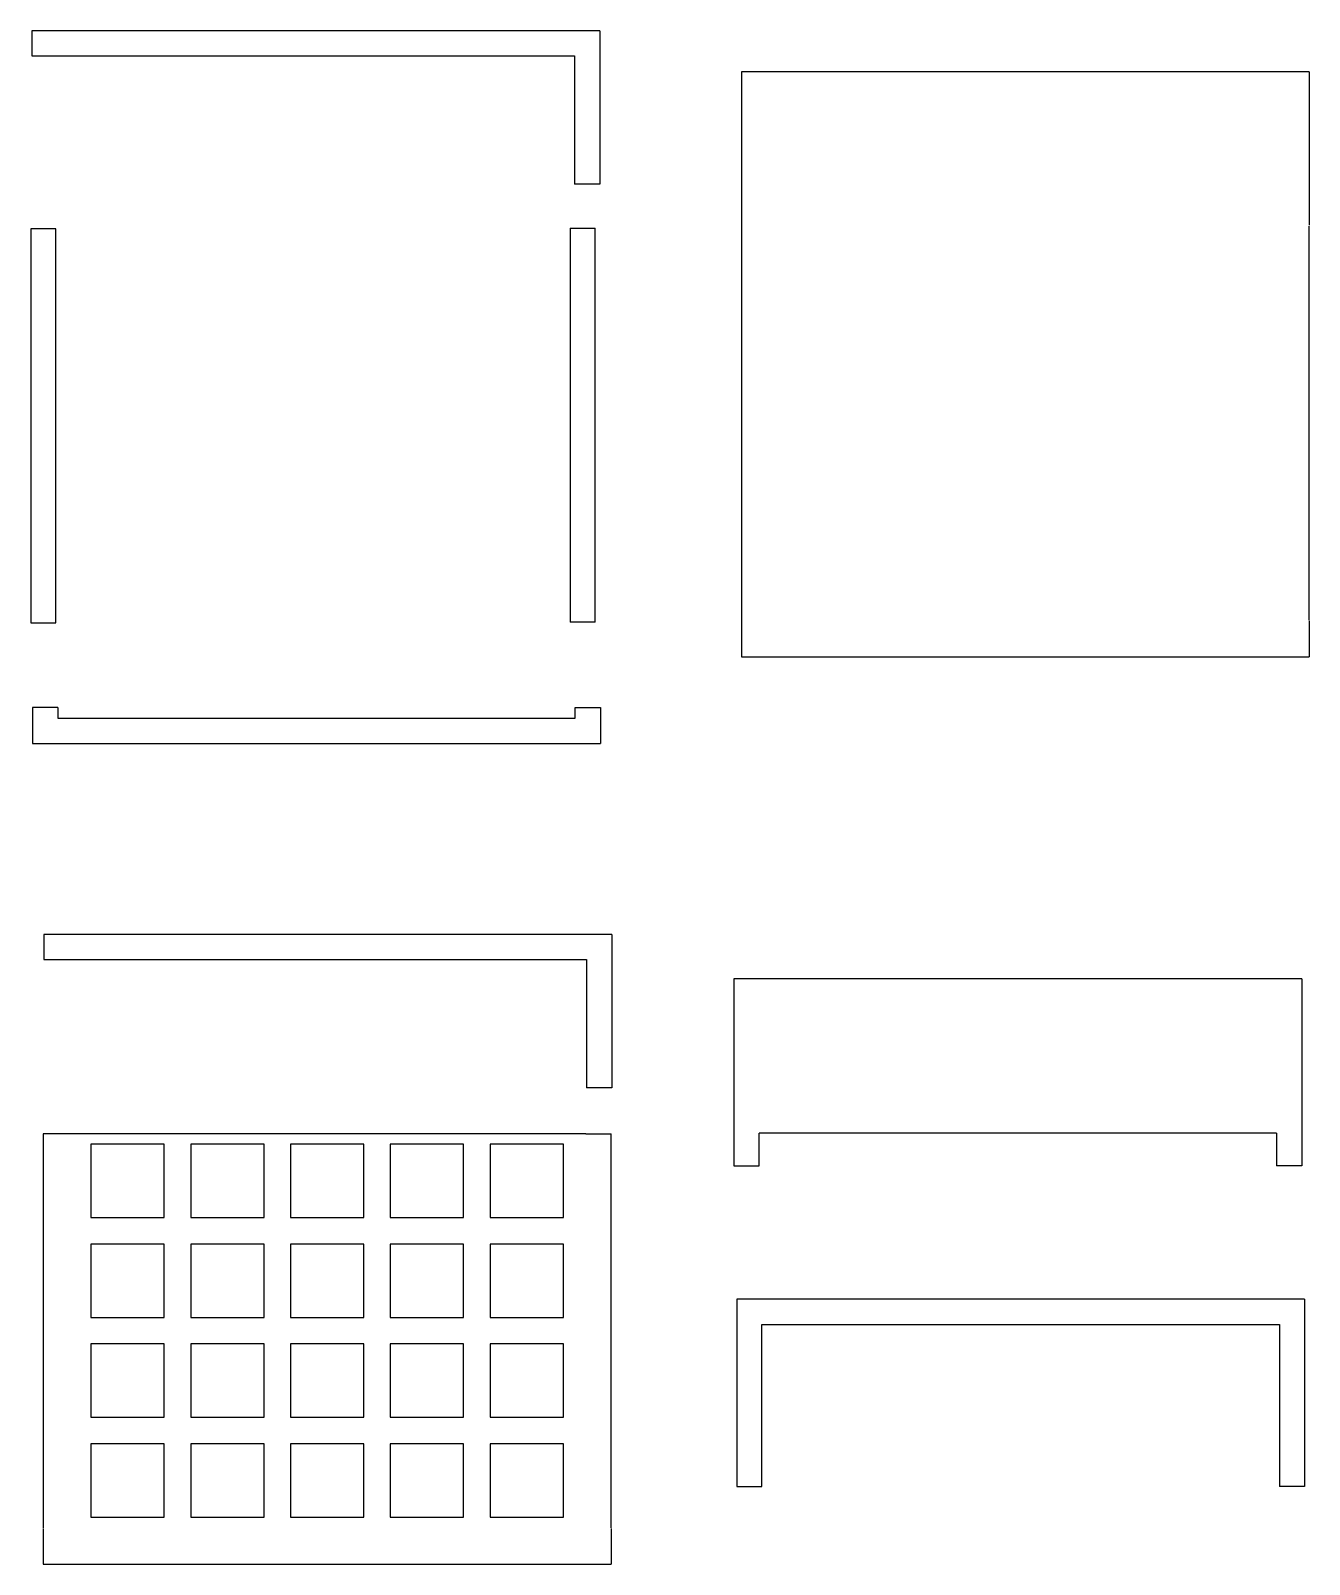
# Model space of a CAD drawing. Extents: x 94.3 to 163.2, y -27.4 to 55.3.
import ezdxf

# ---------------------------------------------------------------- set-up
doc = ezdxf.new("R2010")
doc.units = 0

msp = doc.modelspace()

# ---------------------------------------------------------------- linework, layer by layer
at = {"layer": 'Layer 1'}
for p, q in [((94.4095, 55.2575), (94.4095, 53.9055)), ((124.994, 55.2575), (94.4095, 55.2575)), ((94.4095, 55.2575), (94.4095, 53.9055)), ((124.994, 55.2575), (94.4095, 55.2575)), ((94.4095, 55.2575), (94.4095, 53.9055)), ((124.994, 55.2575), (94.4095, 55.2575)), ((94.4095, 55.2575), (94.4095, 53.9055)), ((124.994, 55.2575), (94.4095, 55.2575)), ((94.4095, 55.2575), (94.4095, 53.9055)), ((124.994, 55.2575), (94.4095, 55.2575)), ((94.4095, 55.2575), (94.4095, 53.9055)), ((124.994, 55.2575), (94.4095, 55.2575)), ((124.994, 55.2575), (124.994, 46.9937)), ((124.994, 55.2575), (124.994, 46.9937)), ((124.994, 55.2575), (124.994, 46.9937)), ((124.994, 55.2575), (124.994, 46.9937)), ((124.994, 55.2575), (124.994, 46.9937)), ((124.994, 55.2575), (124.994, 46.9937)), ((94.4095, 53.9055), (123.64, 53.9055)), ((94.4095, 53.9055), (123.64, 53.9055)), ((94.4095, 53.9055), (123.64, 53.9055)), ((94.4095, 53.9055), (123.64, 53.9055)), ((94.4095, 53.9055), (123.64, 53.9055)), ((94.4095, 53.9055), (123.64, 53.9055)), ((123.64, 53.9055), (123.64, 46.9937)), ((123.64, 53.9055), (123.64, 46.9937)), ((123.64, 53.9055), (123.64, 46.9937)), ((123.64, 53.9055), (123.64, 46.9937)), ((123.64, 53.9055), (123.64, 46.9937)), ((123.64, 53.9055), (123.64, 46.9937)), ((132.634, 53.036), (132.634, 21.5343)), ((163.218, 53.036), (132.634, 53.036)), ((132.634, 53.036), (132.634, 21.5343)), ((163.218, 53.036), (132.634, 53.036)), ((163.218, 53.036), (163.218, 44.7729)), ((163.218, 53.036), (163.218, 44.7729)), ((124.994, 46.9937), (123.64, 46.9937)), ((124.994, 46.9937), (123.64, 46.9937)), ((124.994, 46.9937), (123.64, 46.9937)), ((124.994, 46.9937), (123.64, 46.9937)), ((124.994, 46.9937), (123.64, 46.9937)), ((124.994, 46.9937), (123.64, 46.9937)), ((163.218, 23.507), (163.218, 44.7306)), ((163.218, 23.507), (163.218, 44.7306)), ((95.6969, 44.5894), (94.3421, 44.5894)), ((94.3421, 44.5894), (94.3421, 23.3665)), ((95.6969, 44.5894), (94.3421, 44.5894)), ((94.3421, 44.5894), (94.3421, 23.3665)), ((95.6969, 44.5894), (94.3421, 44.5894)), ((94.3421, 44.5894), (94.3421, 23.3665)), ((95.6969, 44.5894), (94.3421, 44.5894)), ((94.3421, 44.5894), (94.3421, 23.3665)), ((95.6969, 44.5894), (94.3421, 44.5894)), ((94.3421, 44.5894), (94.3421, 23.3665)), ((95.6969, 44.5894), (94.3421, 44.5894)), ((94.3421, 44.5894), (94.3421, 23.3665)), ((95.6969, 23.3665), (95.6969, 44.5894)), ((95.6969, 23.3665), (95.6969, 44.5894)), ((95.6969, 23.3665), (95.6969, 44.5894)), ((95.6969, 23.3665), (95.6969, 44.5894)), ((95.6969, 23.3665), (95.6969, 44.5894)), ((95.6969, 23.3665), (95.6969, 44.5894)), ((123.399, 44.6116), (123.399, 23.3887)), ((123.399, 44.6116), (124.754, 44.6116)), ((123.399, 44.6116), (123.399, 23.3887)), ((123.399, 44.6116), (124.754, 44.6116)), ((123.399, 44.6116), (123.399, 23.3887)), ((123.399, 44.6116), (124.754, 44.6116)), ((123.399, 44.6116), (123.399, 23.3887)), ((123.399, 44.6116), (124.754, 44.6116)), ((123.399, 44.6116), (123.399, 23.3887)), ((123.399, 44.6116), (124.754, 44.6116)), ((123.399, 44.6116), (123.399, 23.3887)), ((123.399, 44.6116), (124.754, 44.6116)), ((124.754, 23.3887), (124.754, 44.6116)), ((124.754, 23.3887), (124.754, 44.6116)), ((124.754, 23.3887), (124.754, 44.6116)), ((124.754, 23.3887), (124.754, 44.6116)), ((124.754, 23.3887), (124.754, 44.6116)), ((124.754, 23.3887), (124.754, 44.6116)), ((94.3421, 23.3665), (95.6969, 23.3665)), ((94.3421, 23.3665), (95.6969, 23.3665)), ((94.3421, 23.3665), (95.6969, 23.3665)), ((94.3421, 23.3665), (95.6969, 23.3665)), ((94.3421, 23.3665), (95.6969, 23.3665)), ((94.3421, 23.3665), (95.6969, 23.3665)), ((124.754, 23.3887), (123.399, 23.3887)), ((124.754, 23.3887), (123.399, 23.3887)), ((124.754, 23.3887), (123.399, 23.3887)), ((124.754, 23.3887), (123.399, 23.3887)), ((124.754, 23.3887), (123.399, 23.3887)), ((124.754, 23.3887), (123.399, 23.3887)), ((163.218, 23.4647), (163.218, 21.5343)), ((163.218, 23.4647), (163.218, 21.5343)), ((132.634, 21.5343), (163.218, 21.5343)), ((132.634, 21.5343), (163.218, 21.5343)), ((94.4439, 18.7916), (94.4439, 16.8612)), ((95.798, 18.7916), (94.4439, 18.7916)), ((94.4439, 18.7916), (94.4439, 16.8612)), ((95.798, 18.7916), (94.4439, 18.7916)), ((94.4439, 18.7916), (94.4439, 16.8612)), ((95.798, 18.7916), (94.4439, 18.7916)), ((94.4439, 18.7916), (94.4439, 16.8612)), ((95.798, 18.7916), (94.4439, 18.7916)), ((94.4439, 18.7916), (94.4439, 16.8612)), ((95.798, 18.7916), (94.4439, 18.7916)), ((94.4439, 18.7916), (94.4439, 16.8612)), ((95.798, 18.7916), (94.4439, 18.7916)), ((95.798, 18.7916), (95.798, 18.216)), ((95.798, 18.7916), (95.798, 18.216)), ((95.798, 18.7916), (95.798, 18.216)), ((95.798, 18.7916), (95.798, 18.216)), ((95.798, 18.7916), (95.798, 18.216)), ((95.798, 18.7916), (95.798, 18.216)), ((95.798, 18.216), (123.673, 18.216)), ((95.798, 18.216), (123.673, 18.216)), ((95.798, 18.216), (123.673, 18.216)), ((95.798, 18.216), (123.673, 18.216)), ((95.798, 18.216), (123.673, 18.216)), ((95.798, 18.216), (123.673, 18.216)), ((123.673, 18.7916), (125.028, 18.7916)), ((123.673, 18.216), (123.673, 18.7916)), ((123.673, 18.7916), (125.028, 18.7916)), ((123.673, 18.216), (123.673, 18.7916)), ((123.673, 18.7916), (125.028, 18.7916)), ((123.673, 18.216), (123.673, 18.7916)), ((123.673, 18.7916), (125.028, 18.7916)), ((123.673, 18.216), (123.673, 18.7916)), ((123.673, 18.7916), (125.028, 18.7916)), ((123.673, 18.216), (123.673, 18.7916)), ((123.673, 18.7916), (125.028, 18.7916)), ((123.673, 18.216), (123.673, 18.7916)), ((125.028, 18.7916), (125.028, 16.8612)), ((125.028, 18.7916), (125.028, 16.8612)), ((125.028, 18.7916), (125.028, 16.8612)), ((125.028, 18.7916), (125.028, 16.8612)), ((125.028, 18.7916), (125.028, 16.8612)), ((125.028, 18.7916), (125.028, 16.8612)), ((94.4439, 16.8612), (125.028, 16.8612)), ((94.4439, 16.8612), (125.028, 16.8612)), ((94.4439, 16.8612), (125.028, 16.8612)), ((94.4439, 16.8612), (125.028, 16.8612)), ((94.4439, 16.8612), (125.028, 16.8612)), ((94.4439, 16.8612), (125.028, 16.8612)), ((95.0561, 6.5766), (95.0561, 5.22463)), ((125.64, 6.5766), (95.0561, 6.5766)), ((95.0561, 6.5766), (95.0561, 5.22463)), ((125.64, 6.5766), (95.0561, 6.5766)), ((125.64, 6.5766), (125.64, -1.68646)), ((125.64, 6.5766), (125.64, -1.68646)), ((95.0561, 5.22463), (124.285, 5.22463)), ((95.0561, 5.22463), (124.285, 5.22463)), ((124.285, 5.22463), (124.285, -1.68646)), ((124.285, 5.22463), (124.285, -1.68646)), ((132.224, 4.1809), (132.224, -5.90007)), ((162.809, 4.1809), (132.224, 4.1809)), ((132.224, 4.1809), (132.224, -5.90007)), ((162.809, 4.1809), (132.224, 4.1809)), ((162.809, 4.1809), (162.809, -5.90007)), ((162.809, 4.1809), (162.809, -5.90007)), ((125.64, -1.68646), (124.285, -1.68646)), ((125.64, -1.68646), (124.285, -1.68646)), ((161.454, -4.12517), (133.579, -4.12517)), ((133.579, -5.90007), (133.579, -4.12517)), ((161.454, -4.12517), (133.579, -4.12517)), ((133.579, -5.90007), (133.579, -4.12517)), ((161.454, -4.12517), (161.454, -5.90007)), ((161.454, -4.12517), (161.454, -5.90007)), ((96.3736, -4.16173), (95.0195, -4.16173)), ((95.0195, -4.16173), (95.0195, -25.3846)), ((96.3736, -4.16173), (95.0195, -4.16173)), ((95.0195, -4.16173), (95.0195, -25.3846)), ((124.249, -4.16173), (96.3736, -4.16173)), ((124.249, -4.16173), (96.3736, -4.16173)), ((97.5844, -4.73162), (97.5844, -8.68286)), ((101.536, -4.73162), (97.5844, -4.73162)), ((97.5844, -4.73162), (97.5844, -8.68286)), ((101.536, -4.73162), (97.5844, -4.73162)), ((101.536, -8.68286), (101.536, -4.73162)), ((101.536, -8.68286), (101.536, -4.73162)), ((102.961, -4.73162), (102.961, -8.68286)), ((106.912, -4.73162), (102.961, -4.73162)), ((102.961, -4.73162), (102.961, -8.68286)), ((106.912, -4.73162), (102.961, -4.73162)), ((106.912, -8.68286), (106.912, -4.73162)), ((106.912, -8.68286), (106.912, -4.73162)), ((112.288, -4.73162), (108.337, -4.73162)), ((108.337, -4.73162), (108.337, -8.68286)), ((112.288, -4.73162), (108.337, -4.73162)), ((108.337, -4.73162), (108.337, -8.68286)), ((112.288, -8.68286), (112.288, -4.73162)), ((112.288, -8.68286), (112.288, -4.73162)), ((113.713, -4.73162), (113.713, -8.68286)), ((117.665, -4.73162), (113.713, -4.73162)), ((113.713, -4.73162), (113.713, -8.68286)), ((117.665, -4.73162), (113.713, -4.73162)), ((117.665, -8.68286), (117.665, -4.73162)), ((117.665, -8.68286), (117.665, -4.73162)), ((123.041, -4.73162), (119.09, -4.73162)), ((119.09, -4.73162), (119.09, -8.68286)), ((123.041, -4.73162), (119.09, -4.73162)), ((119.09, -4.73162), (119.09, -8.68286)), ((123.041, -8.68286), (123.041, -4.73162)), ((123.041, -8.68286), (123.041, -4.73162)), ((124.249, -4.16173), (125.604, -4.16173)), ((124.249, -4.16173), (125.604, -4.16173)), ((125.604, -25.3846), (125.604, -4.16173)), ((125.604, -25.3846), (125.604, -4.16173)), ((132.224, -5.90007), (133.579, -5.90007)), ((132.224, -5.90007), (133.579, -5.90007)), ((162.809, -5.90007), (161.454, -5.90007)), ((162.809, -5.90007), (161.454, -5.90007)), ((97.5844, -8.68286), (101.536, -8.68286)), ((97.5844, -8.68286), (101.536, -8.68286)), ((102.961, -8.68286), (106.912, -8.68286)), ((102.961, -8.68286), (106.912, -8.68286)), ((108.337, -8.68286), (112.288, -8.68286)), ((108.337, -8.68286), (112.288, -8.68286)), ((113.713, -8.68286), (117.665, -8.68286)), ((113.713, -8.68286), (117.665, -8.68286)), ((119.09, -8.68286), (123.041, -8.68286)), ((119.09, -8.68286), (123.041, -8.68286)), ((101.536, -10.1079), (97.5844, -10.1079)), ((97.5844, -10.1079), (97.5844, -14.0592)), ((101.536, -10.1079), (97.5844, -10.1079)), ((97.5844, -10.1079), (97.5844, -14.0592)), ((101.536, -14.0592), (101.536, -10.1079)), ((101.536, -14.0592), (101.536, -10.1079)), ((106.912, -10.1079), (102.961, -10.1079)), ((102.961, -10.1079), (102.961, -14.0592)), ((106.912, -10.1079), (102.961, -10.1079)), ((102.961, -10.1079), (102.961, -14.0592)), ((106.912, -14.0592), (106.912, -10.1079)), ((106.912, -14.0592), (106.912, -10.1079)), ((112.288, -10.1079), (108.337, -10.1079)), ((108.337, -10.1079), (108.337, -14.0592)), ((112.288, -10.1079), (108.337, -10.1079)), ((108.337, -10.1079), (108.337, -14.0592)), ((112.288, -14.0592), (112.288, -10.1079)), ((112.288, -14.0592), (112.288, -10.1079)), ((117.665, -10.1079), (113.713, -10.1079)), ((113.713, -10.1079), (113.713, -14.0592)), ((117.665, -10.1079), (113.713, -10.1079)), ((113.713, -10.1079), (113.713, -14.0592)), ((117.665, -14.0592), (117.665, -10.1079)), ((117.665, -14.0592), (117.665, -10.1079)), ((123.041, -10.1079), (119.09, -10.1079)), ((119.09, -10.1079), (119.09, -14.0592)), ((123.041, -10.1079), (119.09, -10.1079)), ((119.09, -10.1079), (119.09, -14.0592)), ((123.041, -14.0592), (123.041, -10.1079)), ((123.041, -14.0592), (123.041, -10.1079)), ((162.958, -13.08), (132.374, -13.08)), ((132.374, -13.08), (132.374, -23.161)), ((162.958, -13.08), (162.958, -23.161)), ((97.5844, -14.0592), (101.536, -14.0592)), ((97.5844, -14.0592), (101.536, -14.0592)), ((102.961, -14.0592), (106.912, -14.0592)), ((102.961, -14.0592), (106.912, -14.0592)), ((108.337, -14.0592), (112.288, -14.0592)), ((108.337, -14.0592), (112.288, -14.0592)), ((113.713, -14.0592), (117.665, -14.0592)), ((113.713, -14.0592), (117.665, -14.0592)), ((119.09, -14.0592), (123.041, -14.0592)), ((119.09, -14.0592), (123.041, -14.0592)), ((133.729, -23.161), (133.729, -14.4319)), ((133.729, -14.4319), (161.604, -14.4319)), ((161.604, -14.4319), (161.604, -23.161)), ((101.536, -15.4843), (97.5844, -15.4843)), ((97.5844, -15.4843), (97.5844, -19.4355)), ((101.536, -15.4843), (97.5844, -15.4843)), ((97.5844, -15.4843), (97.5844, -19.4355)), ((101.536, -19.4355), (101.536, -15.4843)), ((101.536, -19.4355), (101.536, -15.4843)), ((106.912, -15.4843), (102.961, -15.4843)), ((102.961, -15.4843), (102.961, -19.4355)), ((106.912, -15.4843), (102.961, -15.4843)), ((102.961, -15.4843), (102.961, -19.4355)), ((106.912, -19.4355), (106.912, -15.4843)), ((106.912, -19.4355), (106.912, -15.4843)), ((108.337, -15.4843), (108.337, -19.4355)), ((112.288, -15.4843), (108.337, -15.4843)), ((108.337, -15.4843), (108.337, -19.4355)), ((112.288, -15.4843), (108.337, -15.4843)), ((112.288, -19.4355), (112.288, -15.4843)), ((112.288, -19.4355), (112.288, -15.4843)), ((117.665, -15.4843), (113.713, -15.4843)), ((113.713, -15.4843), (113.713, -19.4355)), ((117.665, -15.4843), (113.713, -15.4843)), ((113.713, -15.4843), (113.713, -19.4355)), ((117.665, -19.4355), (117.665, -15.4843)), ((117.665, -19.4355), (117.665, -15.4843)), ((119.09, -15.4843), (119.09, -19.4355)), ((123.041, -15.4843), (119.09, -15.4843)), ((119.09, -15.4843), (119.09, -19.4355)), ((123.041, -15.4843), (119.09, -15.4843)), ((123.041, -19.4355), (123.041, -15.4843)), ((123.041, -19.4355), (123.041, -15.4843)), ((97.5844, -19.4355), (101.536, -19.4355)), ((97.5844, -19.4355), (101.536, -19.4355)), ((102.961, -19.4355), (106.912, -19.4355)), ((102.961, -19.4355), (106.912, -19.4355)), ((108.337, -19.4355), (112.288, -19.4355)), ((108.337, -19.4355), (112.288, -19.4355)), ((113.713, -19.4355), (117.665, -19.4355)), ((113.713, -19.4355), (117.665, -19.4355)), ((119.09, -19.4355), (123.041, -19.4355)), ((119.09, -19.4355), (123.041, -19.4355)), ((97.5844, -20.8606), (97.5844, -24.8118)), ((101.536, -20.8606), (97.5844, -20.8606)), ((97.5844, -20.8606), (97.5844, -24.8118)), ((101.536, -20.8606), (97.5844, -20.8606)), ((101.536, -24.8118), (101.536, -20.8606)), ((101.536, -24.8118), (101.536, -20.8606)), ((102.961, -20.8606), (102.961, -24.8118)), ((106.912, -20.8606), (102.961, -20.8606)), ((102.961, -20.8606), (102.961, -24.8118)), ((106.912, -20.8606), (102.961, -20.8606)), ((106.912, -24.8118), (106.912, -20.8606)), ((106.912, -24.8118), (106.912, -20.8606)), ((108.337, -20.8606), (108.337, -24.8118)), ((112.288, -20.8606), (108.337, -20.8606)), ((108.337, -20.8606), (108.337, -24.8118)), ((112.288, -20.8606), (108.337, -20.8606)), ((112.288, -24.8118), (112.288, -20.8606)), ((112.288, -24.8118), (112.288, -20.8606)), ((117.665, -20.8606), (113.713, -20.8606)), ((113.713, -20.8606), (113.713, -24.8118)), ((117.665, -20.8606), (113.713, -20.8606)), ((113.713, -20.8606), (113.713, -24.8118)), ((117.665, -24.8118), (117.665, -20.8606)), ((117.665, -24.8118), (117.665, -20.8606)), ((119.09, -20.8606), (119.09, -24.8118)), ((123.041, -20.8606), (119.09, -20.8606)), ((119.09, -20.8606), (119.09, -24.8118)), ((123.041, -20.8606), (119.09, -20.8606)), ((123.041, -24.8118), (123.041, -20.8606)), ((123.041, -24.8118), (123.041, -20.8606)), ((132.374, -23.161), (133.729, -23.161)), ((162.958, -23.161), (161.604, -23.161)), ((95.0195, -25.4269), (95.0195, -27.3574)), ((95.0195, -25.4269), (95.0195, -27.3574)), ((97.5844, -24.8118), (101.536, -24.8118)), ((97.5844, -24.8118), (101.536, -24.8118)), ((102.961, -24.8118), (106.912, -24.8118)), ((102.961, -24.8118), (106.912, -24.8118)), ((108.337, -24.8118), (112.288, -24.8118)), ((108.337, -24.8118), (112.288, -24.8118)), ((113.713, -24.8118), (117.665, -24.8118)), ((113.713, -24.8118), (117.665, -24.8118)), ((119.09, -24.8118), (123.041, -24.8118)), ((119.09, -24.8118), (123.041, -24.8118)), ((125.604, -25.4269), (125.604, -27.3574)), ((125.604, -25.4269), (125.604, -27.3574)), ((95.0195, -27.3574), (125.604, -27.3574)), ((95.0195, -27.3574), (125.604, -27.3574))]:
    msp.add_line(p, q, dxfattribs=at)

doc.saveas('drawing.dxf')
